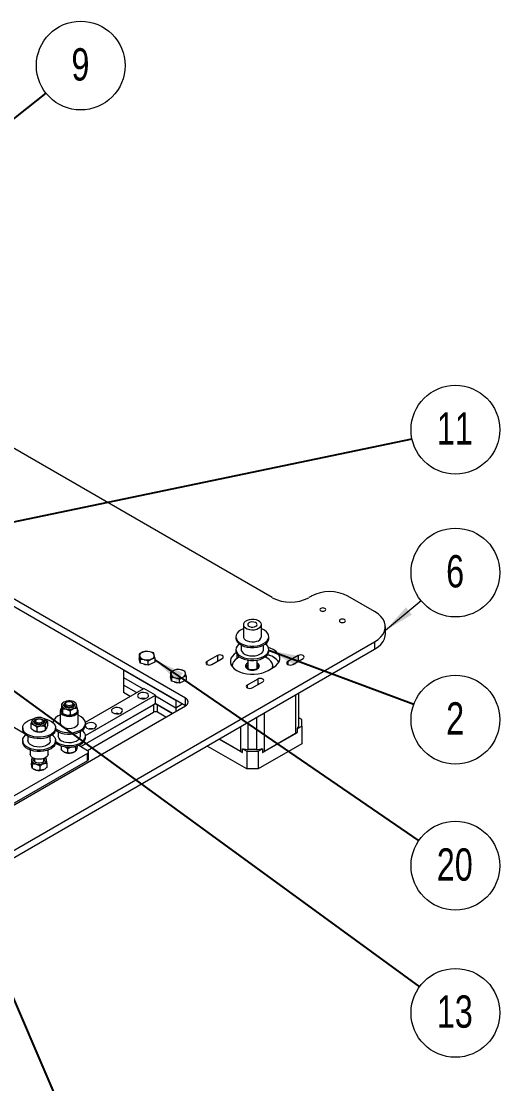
# Model space of a CAD drawing. Header units: millimetres. Extents: x 15 to 415, y 5 to 292.
# Drawn here: x 165.7 to 217.6, y 114.5 to 229.6 of the extents above; entities that cross this region are included whole.
import ezdxf

# ---------------------------------------------------------------- set-up
doc = ezdxf.new("R2010")
doc.units = ezdxf.units.MM
doc.styles.add('SLDTEXTSTYLE0', font='TXT', dxfattribs={"width": 0.75})
doc.dimstyles.new('SLDDIMSTYLE0', dxfattribs={"dimtxt": 0.18, "dimasz": 3.302, "dimexe": 0, "dimexo": 0.0625, "dimgap": 0, "dimtad": 0, "dimtih": 1, "dimtoh": 1, "dimdec": 0, "dimrnd": 1e-09, "dimzin": 0, "dimdsep": 46, "dimtxsty": 'Standard', "dimsah": 1, "dimcen": 0.09, "dimadec": 0, "dimazin": 0, "dimtfac": 3.302, "dimtdec": 0, "dimtofl": 0, "dimtmove": 0, "dimatfit": 3, "dimfxl": 1, "dimfrac": 2, "dimtolj": 1, "dimtzin": 0, "dimarcsym": 0})

# ---------------------------------------------------------------- blocks, each defined once
blk = doc.blocks.new('SW_NOTE_9')
at = {"color": 0, "linetype": 'Continuous', "lineweight": 0}
blk.add_circle((3.76, 2.99), 4.81, dxfattribs=at)
at = {"color": 0, "linetype": 'Continuous', "lineweight": 0, "insert": (3.73, 4.87), "char_height": 3.5, "attachment_point": 2, "style": 'SLDTEXTSTYLE0'}
blk.add_mtext('9', dxfattribs=at)
blk = doc.blocks.new('SW_NOTE_10')
at = {"color": 0, "linetype": 'Continuous', "lineweight": 0}
blk.add_circle((4.7, 0.98), 4.81, dxfattribs=at)
at = {"color": 0, "linetype": 'Continuous', "lineweight": 0, "insert": (4.63, 2.86), "char_height": 3.5, "attachment_point": 2, "style": 'SLDTEXTSTYLE0'}
blk.add_mtext('11', dxfattribs=at)
blk = doc.blocks.new('SW_NOTE_11')
at = {"color": 0, "linetype": 'Continuous', "lineweight": 0}
blk.add_circle((3.7, 3.06), 4.81, dxfattribs=at)
at = {"color": 0, "linetype": 'Continuous', "lineweight": 0, "insert": (3.67, 4.95), "char_height": 3.5, "attachment_point": 2, "style": 'SLDTEXTSTYLE0'}
blk.add_mtext('6', dxfattribs=at)
blk = doc.blocks.new('SW_NOTE_12')
at = {"color": 0, "linetype": 'Continuous', "lineweight": 0}
blk.add_circle((4.5, -1.67), 4.81, dxfattribs=at)
at = {"color": 0, "linetype": 'Continuous', "lineweight": 0, "insert": (4.47, 0.21), "char_height": 3.5, "attachment_point": 2, "style": 'SLDTEXTSTYLE0'}
blk.add_mtext('2', dxfattribs=at)
blk = doc.blocks.new('SW_NOTE_13')
at = {"color": 0, "linetype": 'Continuous', "lineweight": 0}
blk.add_circle((3.97, -2.71), 4.81, dxfattribs=at)
at = {"color": 0, "linetype": 'Continuous', "lineweight": 0, "insert": (3.9, -0.83), "char_height": 3.5, "attachment_point": 2, "style": 'SLDTEXTSTYLE0'}
blk.add_mtext('20', dxfattribs=at)
blk = doc.blocks.new('SW_NOTE_14')
at = {"color": 0, "linetype": 'Continuous', "lineweight": 0}
blk.add_circle((3.89, -2.83), 4.81, dxfattribs=at)
at = {"color": 0, "linetype": 'Continuous', "lineweight": 0, "insert": (3.82, -0.94), "char_height": 3.5, "attachment_point": 2, "style": 'SLDTEXTSTYLE0'}
blk.add_mtext('13', dxfattribs=at)

msp = doc.modelspace()

# ---------------------------------------------------------------- linework, layer by layer
at = {"color": 7, "linetype": 'Continuous', "lineweight": 15}
for p, q in [((192.95, 167.16), (142.32, 196.39)), ((183.55, 156.26), (150.99, 175.06)), ((183.55, 155.45), (156.88, 170.84)), ((197.19, 167.33), (196.91, 167.16)), ((204.05, 165.65), (201.15, 167.33)), ((189.83, 164.24), (189.83, 162.94)), ((191.78, 162.94), (191.78, 164.24)), ((205.22, 163.2), (205.22, 164.02)), ((134.76, 122.38), (204.05, 162.39)), ((189.02, 162.94), (189.02, 162.77)), ((192.58, 162.77), (192.58, 162.94)), ((204.05, 162.39), (204.05, 161.57)), ((134.76, 121.57), (204.05, 161.57)), ((166.06, 152.46), (149.43, 162.05)), ((178.88, 161.24), (178.52, 161.04)), ((179.24, 161.37), (178.88, 161.24)), ((179.67, 161.31), (179.24, 161.37)), ((180.1, 161.17), (179.67, 161.31)), ((180.17, 160.95), (180.1, 161.17)), ((189.02, 161.55), (189.02, 161.38)), ((189.59, 162.02), (189.59, 161.55)), ((192.01, 161.55), (192.01, 162.02)), ((192.58, 161.38), (192.58, 161.55)), ((178.52, 161.04), (178.52, 160.58)), ((178.52, 161.04), (178.58, 160.81)), ((178.65, 160.06), (178.52, 160.58)), ((178.58, 160.81), (178.65, 160.51)), ((178.65, 160.51), (178.65, 160.06)), ((178.65, 160.51), (179.08, 160.45)), ((179.51, 159.86), (178.65, 160.06)), ((179.08, 160.45), (179.51, 160.31)), ((179.51, 160.31), (179.87, 160.52)), ((179.51, 159.86), (179.51, 160.31)), ((180.23, 160.19), (179.51, 159.86)), ((179.87, 160.52), (180.23, 160.64)), ((180.23, 160.64), (180.17, 160.95)), ((180.23, 160.64), (180.23, 160.19)), ((187, 160.89), (185.87, 160.23)), ((186.4, 159.92), (187.53, 160.58)), ((190.3, 160.4), (190.3, 159.46)), ((191.3, 159.46), (191.3, 160.4)), ((192.36, 160.65), (192.19, 160.74)), ((195.77, 160.89), (194.63, 160.23)), ((195.17, 159.92), (196.3, 160.58)), ((176.83, 159.33), (176.83, 158.51)), ((176.83, 159.33), (182.49, 156.06)), ((182.27, 159.28), (181.91, 159.08)), ((181.91, 159.08), (181.91, 158.62)), ((181.91, 159.08), (181.98, 158.85)), ((181.98, 158.85), (182.04, 158.55)), ((182.63, 159.41), (182.27, 159.28)), ((183.06, 159.35), (182.63, 159.41)), ((183.49, 159.21), (183.06, 159.35)), ((183.56, 158.99), (183.49, 159.21)), ((183.63, 158.69), (183.56, 158.99)), ((188.6, 159.75), (188.6, 159.69)), ((191.45, 159.67), (191.45, 159.66)), ((192.5, 159.26), (193.06, 159.59)), ((193, 159.55), (193, 159.75)), ((176.83, 158.51), (178.95, 157.28)), ((176.83, 158.51), (176.83, 157.69)), ((178.24, 156.88), (176.83, 157.69)), ((176.83, 157.69), (176.83, 156.88)), ((182.04, 158.1), (181.91, 158.62)), ((182.04, 158.55), (182.04, 158.1)), ((182.04, 158.55), (182.47, 158.49)), ((182.9, 157.9), (182.04, 158.1)), ((182.47, 158.49), (182.9, 158.35)), ((182.9, 158.35), (183.27, 158.56)), ((182.9, 157.9), (182.9, 158.35)), ((183.63, 158.23), (182.9, 157.9)), ((183.27, 158.56), (183.63, 158.69)), ((183.63, 158.69), (183.63, 158.23)), ((191.38, 158.35), (190.25, 157.7)), ((190.79, 157.39), (191.92, 158.04)), ((172.7, 153.68), (179.02, 157.33)), ((172.72, 152.22), (180.29, 156.59)), ((177.54, 156.47), (176.83, 156.88)), ((180.29, 156.59), (179.02, 157.33)), ((180.29, 155.69), (180.29, 156.59)), ((180.29, 156.51), (182.49, 155.24)), ((195.83, 153.35), (195.83, 156.83)), ((135.46, 127.69), (183.55, 155.45)), ((170.09, 155.63), (170.09, 155.18)), ((170.44, 155.6), (170.44, 155.45)), ((170.65, 155.84), (170.58, 155.8)), ((171.29, 155.8), (171.22, 155.84)), ((171.44, 155.45), (171.44, 155.6)), ((171.55, 155.82), (171.5, 155.84)), ((172.21, 151.03), (180.29, 155.69)), ((172.21, 151.03), (180.08, 155.57)), ((180.08, 155.57), (180.08, 154.75)), ((180.29, 155.69), (182.13, 154.63)), ((182.13, 154.63), (180.51, 155.57)), ((180.51, 154.75), (180.51, 155.57)), ((182.49, 156.06), (182.49, 155.24)), ((182.49, 155.24), (183.19, 155.65)), ((169.96, 154.86), (169.96, 153.56)), ((170.2, 155.1), (170.2, 154.65)), ((170.33, 154.56), (170.37, 154.54)), ((171.04, 154.89), (171.04, 154.44)), ((171.79, 155.21), (171.79, 154.75)), ((171.91, 153.56), (171.91, 154.86)), ((172.92, 150.62), (180.08, 154.75)), ((181.42, 154.22), (180.51, 154.75)), ((182.49, 155.24), (182.49, 154.84)), ((165.9, 153.07), (165.9, 152.9)), ((166.79, 153.49), (166.79, 153.04)), ((167.12, 154.05), (167.02, 153.99)), ((167.18, 153.72), (167.18, 153.66)), ((167.4, 153.97), (167.33, 153.93)), ((167.43, 153.11), (167.43, 152.66)), ((168.04, 153.93), (167.97, 153.97)), ((168.18, 153.66), (168.18, 153.72)), ((168.33, 153.24), (168.33, 152.79)), ((168.58, 153.75), (168.58, 153.3)), ((169.46, 152.9), (169.46, 153.07)), ((172.72, 153.39), (172.72, 153.56)), ((195.69, 152.98), (196.16, 153.25)), ((196.16, 153.97), (195.83, 154.16)), ((196.16, 153.25), (196.16, 153.97)), ((196.16, 153.25), (196.16, 151.34)), ((166.06, 152.46), (166.1, 152.43)), ((166.47, 152.15), (166.47, 151.68)), ((168.25, 152.74), (168.35, 152.8)), ((168.89, 151.68), (168.89, 152.15)), ((169.73, 152.64), (169.73, 152.17)), ((172.15, 152.17), (172.15, 152.64)), ((172.72, 152.01), (172.72, 152.17)), ((191.89, 150.38), (195.69, 152.57)), ((195.48, 152.45), (192.1, 150.5)), ((195.67, 153), (195.67, 152.59)), ((195.69, 152.98), (195.67, 153)), ((195.67, 152.59), (195.69, 152.57)), ((195.69, 152.57), (195.69, 152.98)), ((165.9, 151.68), (165.9, 151.52)), ((169.46, 151.52), (169.46, 151.68)), ((170.06, 151.11), (170.06, 150.71)), ((170.76, 150.81), (170.76, 150.36)), ((171.63, 150.98), (171.66, 151.09)), ((171.63, 150.98), (171.63, 150.53)), ((171.81, 151.11), (171.81, 151.06)), ((171.97, 151.17), (172.92, 150.62)), ((190.18, 148.61), (185.89, 151.08)), ((189.5, 150.5), (187.19, 151.83)), ((187.19, 151.83), (189.71, 150.38)), ((189.71, 150.79), (189.74, 150.8)), ((189.71, 150.79), (190.18, 150.52)), ((189.71, 150.38), (189.71, 150.79)), ((196.16, 151.34), (191.42, 148.61)), ((191.42, 150.52), (191.89, 150.79)), ((191.86, 150.8), (191.89, 150.79)), ((191.89, 150.79), (191.89, 150.38)), ((172.92, 150.29), (164.03, 145.16)), ((166.71, 150.66), (166.71, 150.21)), ((167.01, 149.82), (166.84, 149.68)), ((166.84, 149.68), (166.84, 149.23)), ((167.18, 149.73), (167.18, 149.49)), ((168.18, 149.49), (168.18, 149.73)), ((168.44, 149.77), (168.36, 149.82)), ((168.66, 150.21), (168.66, 150.66)), ((170.37, 150.46), (170.37, 150.46)), ((171.5, 150.46), (171.57, 150.49)), ((172.92, 149.48), (172.92, 150.29)), ((173.03, 149.64), (173.03, 150.46)), ((190.18, 150.52), (191.42, 150.52)), ((190.18, 150.52), (190.18, 148.61)), ((191.25, 150.71), (190.35, 150.71)), ((191.42, 150.52), (191.42, 148.61)), ((172.92, 149.48), (164.03, 144.35)), ((166.93, 149.15), (166.93, 148.69)), ((167.08, 148.6), (167.12, 148.58)), ((167.77, 148.93), (167.77, 148.47)), ((168.53, 149.24), (168.53, 148.78)), ((191.42, 148.61), (190.18, 148.61))]:
    msp.add_line(p, q, dxfattribs=at)
at = {"color": 7, "linetype": 'Continuous', "lineweight": 0}
msp.add_line((209.11, 166.82), (205.22, 163.61), dxfattribs=at)
at = {"color": 8, "linetype": 'Continuous', "lineweight": 15}
for p, q in [((185.87, 160.23), (185.87, 159.92)), ((187, 160.89), (187, 160.27)), ((189.1, 161.07), (189.1, 160.56)), ((194.63, 160.23), (194.63, 159.92)), ((195.77, 160.89), (195.77, 160.27)), ((190.25, 157.7), (190.25, 157.39)), ((191.38, 158.35), (191.38, 157.73)), ((195.48, 156.62), (195.48, 152.45)), ((183.55, 155.45), (183.55, 156.26)), ((192.1, 150.5), (192.1, 154.67)), ((189.5, 153.17), (189.5, 150.5)), ((190.35, 150.71), (190.35, 153.66)), ((191.25, 154.18), (191.25, 150.71))]:
    msp.add_line(p, q, dxfattribs=at)
at = {"color": 7, "linetype": 'Continuous', "lineweight": 15, "flags": 128}
for points in [[(198.66, 165.74), (198.73, 165.8), (198.76, 165.87), (198.73, 165.94), (198.66, 166), (198.56, 166.04), (198.44, 166.06), (198.32, 166.04), (198.21, 166), (198.14, 165.94), (198.12, 165.87), (198.14, 165.8), (198.21, 165.74), (198.32, 165.7), (198.44, 165.69), (198.56, 165.7), (198.66, 165.74)], [(191.27, 163.75), (191.48, 163.84), (191.64, 163.96), (191.74, 164.1), (191.78, 164.25), (191.74, 164.4), (191.62, 164.54), (191.45, 164.66), (191.23, 164.75), (190.98, 164.79), (190.72, 164.8), (190.46, 164.77), (190.22, 164.7), (190.03, 164.59), (189.9, 164.46), (189.83, 164.31), (189.84, 164.15), (189.91, 164.01), (190.06, 163.88), (190.25, 163.78), (190.49, 163.71), (190.75, 163.68), (191.02, 163.69), (191.27, 163.75)], [(200.33, 164.78), (200.26, 164.72), (200.24, 164.65), (200.26, 164.58), (200.33, 164.52), (200.44, 164.48), (200.56, 164.46), (200.68, 164.48), (200.79, 164.52), (200.86, 164.58), (200.88, 164.65), (200.86, 164.72), (200.79, 164.78), (200.68, 164.82), (200.56, 164.83), (200.44, 164.82), (200.33, 164.78)], [(204.05, 162.39), (204.43, 162.64), (204.73, 162.91), (204.97, 163.21), (205.13, 163.53), (205.21, 163.86), (205.21, 164.19), (205.13, 164.51), (204.97, 164.83), (204.73, 165.13), (204.43, 165.4), (204.05, 165.65)], [(189.83, 163.79), (189.8, 163.78), (189.52, 163.65), (189.3, 163.49), (189.14, 163.3), (189.04, 163.1), (189.02, 162.89), (189.07, 162.69), (189.2, 162.49), (189.38, 162.31), (189.63, 162.16), (189.92, 162.04), (190.25, 161.96), (190.6, 161.91), (190.96, 161.91), (191.32, 161.95), (191.65, 162.03)], [(191.04, 163.99), (191.19, 164.06), (191.28, 164.16), (191.3, 164.27), (191.24, 164.38), (191.12, 164.47), (190.94, 164.52), (190.75, 164.53), (190.56, 164.5), (190.41, 164.42), (190.32, 164.32), (190.3, 164.21), (190.36, 164.1), (190.49, 164.02), (190.66, 163.96), (190.85, 163.95), (191.04, 163.99)], [(191.65, 162.03), (191.95, 162.15), (192.2, 162.3), (192.39, 162.47), (192.52, 162.67), (192.58, 162.87), (192.56, 163.08), (192.48, 163.28), (192.32, 163.47), (192.1, 163.64), (191.83, 163.77), (191.78, 163.79)], [(189.02, 162.77), (189.02, 162.73), (189.07, 162.52), (189.2, 162.33), (189.38, 162.15), (189.63, 162), (189.92, 161.88), (190.25, 161.79), (190.6, 161.75), (190.96, 161.75), (191.32, 161.79), (191.65, 161.87)], [(189.83, 162.94), (189.84, 162.85), (189.91, 162.7), (190.06, 162.57), (190.25, 162.47), (190.49, 162.4), (190.75, 162.37), (191.02, 162.39), (191.27, 162.44)], [(191.65, 161.87), (191.95, 161.99), (192.2, 162.13), (192.39, 162.31), (192.52, 162.5), (192.58, 162.71), (192.58, 162.77)], [(204.05, 161.57), (204.43, 161.82), (204.73, 162.1), (204.97, 162.4), (205.13, 162.71), (205.21, 163.04), (205.22, 163.2)], [(189.05, 161.19), (188.84, 161.04), (188.63, 160.83), (188.48, 160.6), (188.41, 160.36), (188.41, 160.12), (188.48, 159.88), (188.63, 159.65), (188.84, 159.45), (189.1, 159.26), (189.42, 159.11), (189.79, 158.98), (190.18, 158.9), (190.59, 158.86), (191.01, 158.86), (191.42, 158.9), (191.82, 158.98), (192.18, 159.11), (192.5, 159.26)], [(189.37, 162.16), (189.3, 162.1), (189.14, 161.91), (189.04, 161.71), (189.02, 161.51), (189.07, 161.3), (189.2, 161.1), (189.38, 160.93), (189.63, 160.77), (189.92, 160.65), (190.25, 160.57), (190.6, 160.53), (190.96, 160.52), (191.32, 160.56), (191.65, 160.64)], [(189.02, 161.38), (189.02, 161.34), (189.07, 161.14), (189.2, 160.94), (189.38, 160.76), (189.63, 160.61), (189.92, 160.49), (190.25, 160.41), (190.6, 160.36), (190.96, 160.36), (191.32, 160.4), (191.65, 160.48)], [(189.59, 161.55), (189.6, 161.45), (189.68, 161.29), (189.81, 161.14), (190.01, 161.02), (190.25, 160.92), (190.53, 160.87), (190.82, 160.85), (191.11, 160.87), (191.38, 160.93)], [(191.38, 160.93), (191.62, 161.03), (191.81, 161.16), (191.94, 161.31), (192, 161.47), (192.01, 161.55)], [(191.65, 160.64), (191.95, 160.76), (192.2, 160.91), (192.39, 161.09), (192.52, 161.28), (192.58, 161.48), (192.56, 161.69), (192.48, 161.89), (192.32, 162.08), (192.23, 162.16)], [(191.65, 160.48), (191.95, 160.6), (192.2, 160.75), (192.39, 160.92), (192.52, 161.12), (192.58, 161.32), (192.58, 161.38)], [(193.06, 159.59), (193.33, 159.77), (193.54, 159.98), (193.69, 160.21), (193.76, 160.45), (193.76, 160.69), (193.69, 160.93), (193.54, 161.15), (193.33, 161.36), (193.06, 161.55), (192.74, 161.7), (192.54, 161.78)], [(185.87, 160.23), (185.78, 160.16), (185.75, 160.08), (185.78, 159.99), (185.87, 159.92), (185.99, 159.87), (186.13, 159.86), (186.28, 159.87), (186.4, 159.92)], [(187.53, 160.58), (187.62, 160.65), (187.65, 160.73), (187.62, 160.81), (187.53, 160.89), (187.41, 160.93), (187.27, 160.95), (187.12, 160.93), (187, 160.89)], [(188.67, 160.06), (188.63, 160.01), (188.51, 159.83)], [(189.42, 160.74), (189.18, 160.61), (188.94, 160.43), (188.76, 160.22), (188.65, 160.01), (188.6, 159.78), (188.6, 159.68)], [(192.97, 159.53), (192.99, 159.61), (193, 159.84), (192.93, 160.06), (192.8, 160.28), (192.61, 160.47), (192.36, 160.65)], [(194.63, 160.23), (194.55, 160.16), (194.52, 160.08), (194.55, 159.99), (194.63, 159.92), (194.76, 159.87), (194.9, 159.86), (195.05, 159.87), (195.17, 159.92)], [(196.3, 160.58), (196.38, 160.65), (196.41, 160.73), (196.38, 160.81), (196.3, 160.89), (196.18, 160.93), (196.03, 160.95), (195.89, 160.93), (195.77, 160.89)], [(190.3, 159.66), (190.24, 159.62), (190.19, 159.55)], [(191.41, 159.56), (191.33, 159.64), (191.3, 159.66)], [(190.25, 157.7), (190.17, 157.63), (190.14, 157.55), (190.17, 157.46), (190.25, 157.39), (190.37, 157.34), (190.52, 157.33), (190.66, 157.34), (190.79, 157.39)], [(191.92, 158.04), (192, 158.12), (192.03, 158.2), (192, 158.28), (191.92, 158.35), (191.8, 158.4), (191.65, 158.42), (191.5, 158.4), (191.38, 158.35)], [(178.53, 156.31), (178.7, 156.24), (178.9, 156.21), (179.11, 156.22), (179.29, 156.27), (179.44, 156.35), (179.53, 156.46), (179.55, 156.58), (179.49, 156.7), (179.37, 156.8), (179.2, 156.86), (179, 156.9), (178.79, 156.88), (178.61, 156.83), (178.46, 156.75), (178.37, 156.64), (178.35, 156.52), (178.41, 156.4), (178.53, 156.31)], [(171.38, 155.73), (171.47, 155.66), (171.52, 155.54), (171.49, 155.41), (171.39, 155.31), (171.22, 155.23), (171.02, 155.19), (170.81, 155.19), (170.61, 155.24), (170.46, 155.33), (170.37, 155.44), (170.36, 155.56), (170.43, 155.68), (170.49, 155.73)], [(170.58, 155.4), (170.48, 155.49), (170.44, 155.6), (170.48, 155.71), (170.58, 155.8)], [(170.44, 155.45), (170.47, 155.35), (170.56, 155.26)], [(170.65, 155.52), (170.57, 155.59), (170.54, 155.68), (170.57, 155.77), (170.65, 155.84), (170.78, 155.9), (170.94, 155.91), (171.09, 155.9), (171.22, 155.84), (171.31, 155.77), (171.34, 155.68), (171.31, 155.59), (171.22, 155.52), (171.09, 155.47), (170.94, 155.45), (170.78, 155.47), (170.65, 155.52)], [(171.29, 155.8), (171.4, 155.71), (171.44, 155.6), (171.4, 155.49), (171.29, 155.4), (171.13, 155.33), (170.94, 155.31), (170.75, 155.33), (170.58, 155.4)], [(170.08, 155.14), (170.01, 155.04), (169.96, 154.89), (169.99, 154.73), (170.08, 154.59), (170.24, 154.47), (170.45, 154.38)], [(170.05, 152.67), (170.38, 152.58), (170.74, 152.54), (171.1, 152.53), (171.45, 152.57), (171.78, 152.65), (172.08, 152.77), (172.33, 152.92), (172.53, 153.09), (172.65, 153.29), (172.71, 153.49), (172.7, 153.7), (172.61, 153.9), (172.46, 154.09), (172.24, 154.26), (171.97, 154.39), (171.91, 154.42)], [(170.45, 154.38), (170.7, 154.32), (170.96, 154.3), (171.23, 154.33), (171.47, 154.39), (171.67, 154.49), (171.81, 154.62), (171.9, 154.76), (171.91, 154.92), (171.85, 155.07), (171.79, 155.14)], [(175.7, 154.67), (175.87, 154.6), (176.07, 154.57), (176.28, 154.58), (176.47, 154.63), (176.61, 154.72), (176.7, 154.83), (176.72, 154.95), (176.67, 155.06), (176.55, 155.16), (176.38, 155.23), (176.17, 155.26), (175.97, 155.25), (175.78, 155.2), (175.63, 155.12), (175.54, 155.01), (175.52, 154.89), (175.58, 154.77), (175.7, 154.67)], [(168.17, 152.08), (167.82, 152.04), (167.46, 152.05), (167.11, 152.1), (166.78, 152.18), (166.49, 152.31), (166.25, 152.46), (166.07, 152.64), (165.95, 152.84), (165.91, 153.04), (165.93, 153.25), (166.03, 153.45), (166.2, 153.63), (166.43, 153.79), (166.7, 153.93), (167.02, 154.02), (167.1, 154.04)], [(167.82, 153.4), (167.61, 153.39), (167.41, 153.43), (167.24, 153.5), (167.14, 153.61), (167.1, 153.73), (167.15, 153.85), (167.27, 153.96), (167.44, 154.03), (167.65, 154.06), (167.86, 154.04), (168.05, 153.98), (168.19, 153.89), (168.26, 153.77), (168.25, 153.65), (168.17, 153.54), (168.02, 153.45), (167.82, 153.4)], [(168.04, 153.93), (168.1, 153.89), (168.17, 153.78), (168.18, 153.67), (168.11, 153.57), (167.97, 153.49), (167.79, 153.44), (167.6, 153.44), (167.41, 153.48), (167.27, 153.56)], [(167.35, 153.67), (167.29, 153.75), (167.29, 153.84), (167.35, 153.93), (167.46, 153.99), (167.6, 154.03), (167.76, 154.03), (167.9, 154), (168.01, 153.94), (168.08, 153.85), (168.08, 153.76), (168.02, 153.68), (167.91, 153.61), (167.77, 153.58), (167.61, 153.57), (167.47, 153.61), (167.35, 153.67)], [(168.29, 154.03), (168.43, 154), (168.74, 153.9), (169.01, 153.76), (169.22, 153.59), (169.37, 153.4), (169.45, 153.2), (169.46, 152.99), (169.4, 152.79), (169.26, 152.59), (169.06, 152.42), (168.81, 152.27), (168.51, 152.16), (168.17, 152.08)], [(170.05, 152.5), (170.38, 152.42), (170.74, 152.37), (171.1, 152.37), (171.45, 152.41), (171.78, 152.49), (172.08, 152.61), (172.33, 152.76), (172.53, 152.93), (172.65, 153.12), (172.71, 153.33), (172.72, 153.39)], [(170.45, 153.07), (170.7, 153.01), (170.96, 153), (171.23, 153.02), (171.47, 153.09), (171.67, 153.19), (171.81, 153.31), (171.9, 153.46), (171.91, 153.56)], [(172.7, 153.24), (172.75, 153.14), (172.87, 153.04)], [(172.87, 153.04), (173.04, 152.97), (173.24, 152.94), (173.45, 152.95), (173.64, 153), (173.78, 153.09), (173.87, 153.19), (173.89, 153.31), (173.84, 153.43), (173.72, 153.53), (173.55, 153.6), (173.35, 153.63), (173.14, 153.62), (172.95, 153.57), (172.8, 153.48), (172.72, 153.38)], [(168.17, 151.92), (167.82, 151.88), (167.46, 151.89), (167.11, 151.93), (166.78, 152.02), (166.49, 152.14), (166.25, 152.3), (166.07, 152.48), (165.95, 152.67), (165.91, 152.88), (165.9, 152.9)], [(168.17, 150.69), (167.82, 150.66), (167.46, 150.66), (167.11, 150.71), (166.78, 150.79), (166.49, 150.92), (166.25, 151.07), (166.07, 151.25), (165.95, 151.45), (165.91, 151.65), (165.93, 151.86), (166.03, 152.06), (166.2, 152.25), (166.26, 152.29)], [(169.46, 152.9), (169.46, 152.83), (169.4, 152.62), (169.26, 152.43), (169.06, 152.26), (168.81, 152.11), (168.51, 151.99), (168.17, 151.92)], [(169.11, 152.29), (169.22, 152.2), (169.37, 152.01), (169.45, 151.81), (169.46, 151.6), (169.4, 151.4), (169.26, 151.2), (169.06, 151.03), (168.81, 150.88), (168.51, 150.77), (168.17, 150.69)], [(169.19, 152.35), (169.18, 152.34), (169.16, 152.25)], [(169.51, 152.78), (169.44, 152.72), (169.44, 152.72)], [(170.05, 151.28), (170.38, 151.19), (170.74, 151.15), (171.1, 151.15), (171.45, 151.19), (171.78, 151.27), (172.08, 151.38), (172.33, 151.53), (172.53, 151.71), (172.65, 151.9), (172.71, 152.11), (172.7, 152.31), (172.61, 152.51), (172.46, 152.7), (172.37, 152.78)], [(170.05, 151.11), (170.38, 151.03), (170.74, 150.99), (171.1, 150.98), (171.45, 151.02), (171.78, 151.1), (172.08, 151.22), (172.33, 151.37), (172.53, 151.54), (172.65, 151.74), (172.71, 151.94), (172.72, 152.01)], [(170.34, 151.56), (170.61, 151.5), (170.89, 151.47), (171.18, 151.49), (171.46, 151.54), (171.71, 151.63), (171.91, 151.75), (172.05, 151.9), (172.13, 152.06), (172.15, 152.17)], [(168.17, 150.53), (167.82, 150.49), (167.46, 150.5), (167.11, 150.54), (166.78, 150.63), (166.49, 150.75), (166.25, 150.91), (166.07, 151.09), (165.95, 151.28), (165.91, 151.49), (165.9, 151.52)], [(168.02, 151.01), (167.73, 150.98), (167.44, 151), (167.16, 151.05), (166.92, 151.14), (166.71, 151.26), (166.57, 151.41), (166.49, 151.57), (166.47, 151.68)], [(168.89, 151.68), (168.89, 151.62), (168.83, 151.46), (168.71, 151.3), (168.52, 151.17), (168.29, 151.07), (168.02, 151.01)], [(169.46, 151.52), (169.46, 151.44), (169.4, 151.23), (169.26, 151.04), (169.06, 150.87), (168.81, 150.72), (168.51, 150.61), (168.17, 150.53)], [(167.95, 149.67), (167.69, 149.65), (167.43, 149.67), (167.18, 149.73), (166.98, 149.82), (166.82, 149.95), (166.73, 150.09), (166.71, 150.21)], [(168.18, 149.73), (168.22, 149.69), (168.26, 149.57), (168.23, 149.45), (168.13, 149.34), (167.96, 149.26), (167.76, 149.23), (167.55, 149.23), (167.35, 149.28), (167.2, 149.37), (167.12, 149.48), (167.11, 149.61), (167.18, 149.72), (167.18, 149.73)], [(168.66, 150.21), (168.64, 150.1), (168.55, 149.95), (168.4, 149.83), (168.2, 149.73), (167.95, 149.67)], [(167.18, 149.49), (167.22, 149.39), (167.3, 149.3)]]:
    msp.add_lwpolyline(points, dxfattribs=at)
at = {"color": 7, "linetype": 'Continuous', "lineweight": 15}
for centre, radius, start, end in [((194.93, 170.96), 4.29, 242.4805, 297.5195), ((199.17, 163.53), 4.29, 62.4805, 117.5195), ((191.17, 163.05), 0.613, 278.6934, 349.5427), ((178.98, 160.85), 0.402, 105.2382, 185.975), ((179.38, 160.05), 1.29, 76.9081, 112.8803), ((179.6, 160.69), 0.618, 24.1356, 83.801), ((179.15, 161.06), 0.618, 204.1356, 263.801), ((179.36, 160.94), 1.03, 248.5143, 265.7836), ((179.37, 161.7), 1.29, 256.9081, 292.8803), ((179.77, 160.9), 0.402, 285.2382, 5.975), ((192.01, 159.05), 1.99, 33.9416, 77.441), ((191.38, 157.64), 3.51, 56.5175, 72.3803), ((182.38, 158.89), 0.402, 105.2382, 185.975), ((182.54, 159.1), 0.618, 204.1356, 263.801), ((182.77, 158.09), 1.29, 76.9081, 112.8803), ((183, 158.73), 0.618, 24.1356, 83.801), ((183.16, 158.94), 0.402, 285.2382, 5.975), ((182.75, 158.98), 1.03, 248.5143, 265.7836), ((182.77, 159.74), 1.29, 256.9081, 292.8803), ((170.56, 155.48), 0.418, 104.0397, 182.5076), ((170.69, 155.68), 0.591, 201.4413, 263.0397), ((170.94, 154.68), 1.3, 75.9895, 111.7673), ((171.18, 155.36), 0.591, 21.4413, 83.0397), ((171.21, 155.46), 0.224, 297.5375, 357.2009), ((171.31, 155.55), 0.418, 284.0397, 2.5076), ((178.95, 155.23), 1.01, 78.6298, 101.3702), ((180.29, 155.16), 0.461, 62.6097, 117.3903), ((183.39, 155.86), 0.437, 290.7834, 69.2166), ((170.26, 153.31), 1.15, 105.1541, 163.2361), ((170.84, 155.38), 0.964, 240.6318, 256.5904), ((170.93, 156.35), 1.3, 255.9895, 291.7673), ((170.93, 155.7), 1.3, 255.9895, 291.7673), ((176.12, 153.6), 1.01, 78.6298, 101.3702), ((180.29, 154.34), 0.461, 62.6097, 117.3903), ((167.24, 153.72), 0.345, 158.2855, 248.1729), ((167.53, 153.42), 0.75, 92.9846, 145.1503), ((167.68, 154.47), 1.22, 241.8568, 279.2428), ((167.43, 153.68), 0.247, 185.8128, 239.4487), ((167.41, 153.73), 0.214, 110.3377, 232.0375), ((167.69, 152.97), 1.22, 61.8568, 99.2428), ((167.84, 154.02), 0.75, 272.9846, 325.1503), ((167.95, 153.67), 0.237, 299.2953, 355.4431), ((168.13, 153.72), 0.345, 338.2855, 68.1729), ((170.55, 153.66), 0.6, 189.8723, 260.4395), ((195.34, 153.37), 0.497, 311.7327, 357.7297), ((167.68, 153.82), 1.22, 241.8568, 279.2428), ((167.75, 153.65), 1.04, 277.1478, 298.9764), ((170.55, 154.29), 1.7, 230.5473, 253.2279), ((170.54, 154.13), 1.7, 230.2469, 253.2514), ((170.46, 152.3), 0.744, 189.8185, 260.4933), ((173.29, 151.96), 1.01, 78.6298, 101.3702), ((195.03, 153.26), 0.924, 299.5218, 313.907), ((168.9, 151.02), 0.235, 278.1061, 328.685), ((170.55, 152.91), 1.7, 230.5473, 253.2279), ((170.54, 152.74), 1.7, 230.2469, 253.2514), ((170.94, 152.34), 1.37, 262.8752, 277.1248), ((190.34, 152.62), 1.91, 251.7791, 270.3411), ((191.27, 152.62), 1.91, 269.6589, 288.2209), ((167.22, 149.55), 0.334, 129.2891, 185.883), ((168.12, 149.53), 0.366, 12.0206, 49.594), ((170.94, 151.59), 1.27, 245.4315, 281.7731), ((171.02, 151.32), 0.993, 280.4399, 299.2443), ((172.86, 150.46), 0.175, 290.7834, 69.2166), ((172.83, 149.66), 0.201, 294.3747, 354.3052), ((190.16, 151.66), 1.33, 240.2991, 250.3736), ((191.44, 151.66), 1.33, 289.6264, 299.7009), ((167.43, 149.71), 0.574, 199.6929, 262.5497), ((167.59, 149.4), 0.95, 240.5476, 255.8707), ((167.68, 150.4), 1.3, 255.4016, 291.0802), ((167.68, 149.74), 1.3, 255.4016, 291.0802), ((167.96, 149.5), 0.226, 297.7763, 356.9621), ((168.05, 149.6), 0.429, 283.3299, 0.3565)]:
    msp.add_arc(centre, radius, start, end, dxfattribs=at)
at = {"color": 8, "linetype": 'Continuous', "lineweight": 15}
for centre, radius, start, end in [((190.46, 159.64), 0.31, 120.7331, 173.9257), ((191.13, 159.64), 0.32, 5.8126, 58.2485)]:
    msp.add_arc(centre, radius, start, end, dxfattribs=at)
msp.add_open_spline([(190.3, 160.07), (190.29, 160.06), (190.2, 160.03), (190.12, 159.95), (190.06, 159.84), (190.05, 159.75), (190.06, 159.66), (190.12, 159.55), (190.21, 159.49), (190.27, 159.44)], degree=3, knots=[0, 0, 0, 0, 0.030298, 0.2625, 0.387498, 0.515149, 0.6428, 0.767798, 1, 1, 1, 1], dxfattribs=at)
at = {"color": 7, "linetype": 'Continuous', "lineweight": 15}
for points, knots in [([(190.27, 159.44), (190.34, 159.41), (190.46, 159.36), (190.65, 159.32), (190.8, 159.31), (190.96, 159.32), (191.14, 159.36), (191.34, 159.44), (191.48, 159.55), (191.54, 159.66), (191.56, 159.75), (191.54, 159.84), (191.48, 159.95), (191.39, 160.01), (191.33, 160.06)], [0, 0, 0, 0, 0.119728, 0.18418, 0.25, 0.31582, 0.380272, 0.5, 0.619728, 0.68418, 0.75, 0.81582, 0.880272, 1, 1, 1, 1]), ([(190.79, 159.34), (190.76, 159.34), (190.64, 159.34), (190.49, 159.37), (190.35, 159.43), (190.25, 159.49), (190.17, 159.58), (190.16, 159.64), (190.15, 159.67)], [0, 0, 0, 0, 0.099434, 0.320938, 0.462343, 0.62284, 0.801962, 1, 1, 1, 1]), ([(191.45, 159.67), (191.44, 159.63), (191.43, 159.56), (191.34, 159.48), (191.24, 159.42), (191.08, 159.36), (190.92, 159.33), (190.82, 159.34), (190.79, 159.34)], [0, 0, 0, 0, 0.284461, 0.410289, 0.524499, 0.724424, 0.914528, 1, 1, 1, 1]), ([(193, 159.69), (193.02, 159.66), (193.05, 159.63), (193.05, 159.59), (193.05, 159.59)], [0, 0, 0, 0, 0.8897755, 1, 1, 1, 1]), ([(170.46, 155.89), (170.39, 155.85), (170.26, 155.79), (170.15, 155.68), (170.09, 155.63)], [0, 0, 0, 0, 0.503992, 1, 1, 1, 1]), ([(170.09, 155.63), (170.1, 155.6), (170.12, 155.56), (170.14, 155.47), (170.14, 155.46)], [0, 0, 0, 0, 0.879034, 1, 1, 1, 1]), ([(170.14, 155.46), (170.15, 155.41), (170.17, 155.31), (170.19, 155.17), (170.2, 155.1)], [0, 0, 0, 0, 0.503992, 1, 1, 1, 1]), ([(171.68, 155.74), (171.65, 155.76), (171.6, 155.79), (171.55, 155.81), (171.54, 155.82)], [0, 0, 0, 0, 0.712946, 1, 1, 1, 1]), ([(171.73, 155.57), (171.72, 155.61), (171.7, 155.69), (171.69, 155.72), (171.68, 155.74)], [0, 0, 0, 0, 0.503992, 1, 1, 1, 1]), ([(171.79, 155.21), (171.77, 155.33), (171.75, 155.47), (171.73, 155.56), (171.73, 155.57)], [0, 0, 0, 0, 0.879034, 1, 1, 1, 1]), ([(170.14, 154.81), (170.13, 154.86), (170.11, 154.97), (170.1, 155.11), (170.09, 155.18)], [0, 0, 0, 0, 0.503992, 1, 1, 1, 1]), ([(170.2, 154.65), (170.18, 154.68), (170.16, 154.71), (170.14, 154.8), (170.14, 154.81)], [0, 0, 0, 0, 0.879034, 1, 1, 1, 1]), ([(170.2, 155.1), (170.25, 155.11), (170.38, 155.13), (170.53, 155.11), (170.62, 155.09)], [0, 0, 0, 0, 0.370993, 1, 1, 1, 1]), ([(170.62, 154.44), (170.53, 154.47), (170.38, 154.52), (170.25, 154.61), (170.2, 154.65)], [0, 0, 0, 0, 0.629007, 1, 1, 1, 1]), ([(170.62, 155.09), (170.63, 155.09), (170.74, 155.06), (170.89, 154.99), (171.01, 154.91), (171.04, 154.89)], [0, 0, 0, 0, 0.0467158, 0.7582321, 1, 1, 1, 1]), ([(171.04, 154.44), (171.01, 154.43), (170.89, 154.41), (170.74, 154.41), (170.63, 154.44), (170.62, 154.44)], [0, 0, 0, 0, 0.2417679, 0.9532842, 1, 1, 1, 1]), ([(171.04, 154.89), (171.15, 154.98), (171.27, 155.08), (171.4, 155.14), (171.42, 155.15)], [0, 0, 0, 0, 0.879034, 1, 1, 1, 1]), ([(171.42, 154.49), (171.35, 154.47), (171.22, 154.43), (171.1, 154.43), (171.04, 154.44)], [0, 0, 0, 0, 0.503992, 1, 1, 1, 1]), ([(171.42, 155.15), (171.48, 155.17), (171.61, 155.21), (171.73, 155.21), (171.79, 155.21)], [0, 0, 0, 0, 0.503992, 1, 1, 1, 1]), ([(171.79, 154.75), (171.68, 154.66), (171.56, 154.56), (171.43, 154.5), (171.42, 154.49)], [0, 0, 0, 0, 0.879034, 1, 1, 1, 1]), ([(166.92, 153.85), (166.89, 153.8), (166.85, 153.7), (166.81, 153.56), (166.79, 153.49)], [0, 0, 0, 0, 0.503992, 1, 1, 1, 1]), ([(166.79, 153.49), (166.88, 153.48), (166.98, 153.47), (167.09, 153.41), (167.11, 153.4)], [0, 0, 0, 0, 0.879034, 1, 1, 1, 1]), ([(167.04, 154), (167.01, 153.98), (166.97, 153.95), (166.92, 153.86), (166.92, 153.85)], [0, 0, 0, 0, 0.879034, 1, 1, 1, 1]), ([(167.11, 153.4), (167.16, 153.36), (167.28, 153.28), (167.38, 153.17), (167.43, 153.11)], [0, 0, 0, 0, 0.503992, 1, 1, 1, 1]), ([(167.43, 153.11), (167.46, 153.13), (167.6, 153.2), (167.75, 153.25), (167.87, 153.27), (167.88, 153.27)], [0, 0, 0, 0, 0.241768, 0.953284, 1, 1, 1, 1]), ([(167.88, 153.27), (167.98, 153.28), (168.13, 153.29), (168.27, 153.25), (168.33, 153.24)], [0, 0, 0, 0, 0.629007, 1, 1, 1, 1]), ([(168.58, 153.75), (168.49, 153.85), (168.39, 153.96), (168.27, 154.03), (168.26, 154.04)], [0, 0, 0, 0, 0.879034, 1, 1, 1, 1]), ([(168.33, 153.24), (168.36, 153.36), (168.4, 153.49), (168.45, 153.58), (168.45, 153.59)], [0, 0, 0, 0, 0.879034, 1, 1, 1, 1]), ([(168.45, 153.59), (168.48, 153.63), (168.52, 153.71), (168.56, 153.74), (168.58, 153.75)], [0, 0, 0, 0, 0.503992, 1, 1, 1, 1]), ([(168.58, 153.3), (168.54, 153.18), (168.5, 153.04), (168.46, 152.95), (168.45, 152.94)], [0, 0, 0, 0, 0.879034, 1, 1, 1, 1]), ([(167.11, 152.75), (167.05, 152.79), (166.94, 152.87), (166.84, 152.98), (166.79, 153.04)], [0, 0, 0, 0, 0.503992, 1, 1, 1, 1]), ([(167.43, 152.66), (167.34, 152.67), (167.23, 152.68), (167.12, 152.74), (167.11, 152.75)], [0, 0, 0, 0, 0.879034, 1, 1, 1, 1]), ([(167.88, 152.62), (167.87, 152.62), (167.75, 152.6), (167.6, 152.61), (167.46, 152.65), (167.43, 152.66)], [0, 0, 0, 0, 0.046716, 0.758232, 1, 1, 1, 1]), ([(168.33, 152.79), (168.27, 152.76), (168.13, 152.68), (167.98, 152.64), (167.88, 152.62)], [0, 0, 0, 0, 0.370993, 1, 1, 1, 1]), ([(168.45, 152.94), (168.43, 152.9), (168.39, 152.82), (168.35, 152.8), (168.33, 152.79)], [0, 0, 0, 0, 0.503992, 1, 1, 1, 1]), ([(170.49, 151.03), (170.56, 150.99), (170.65, 150.92), (170.73, 150.84), (170.76, 150.81)], [0, 0, 0, 0, 0.687663, 1, 1, 1, 1]), ([(170.76, 150.81), (170.89, 150.88), (171.03, 150.96), (171.18, 150.99), (171.2, 151)], [0, 0, 0, 0, 0.879034, 1, 1, 1, 1]), ([(171.2, 151), (171.27, 151.01), (171.43, 151.03), (171.57, 151), (171.63, 150.98)], [0, 0, 0, 0, 0.503992, 1, 1, 1, 1]), ([(171.81, 151.06), (171.79, 150.94), (171.76, 150.8), (171.73, 150.7), (171.72, 150.69)], [0, 0, 0, 0, 0.879034, 1, 1, 1, 1]), ([(166.84, 149.68), (166.86, 149.65), (166.87, 149.61), (166.89, 149.52), (166.89, 149.51)], [0, 0, 0, 0, 0.879034, 1, 1, 1, 1]), ([(168.48, 149.6), (168.47, 149.64), (168.46, 149.72), (168.44, 149.75), (168.44, 149.77)], [0, 0, 0, 0, 0.503992, 1, 1, 1, 1]), ([(170.41, 150.43), (170.34, 150.48), (170.21, 150.56), (170.1, 150.67), (170.06, 150.71)], [0, 0, 0, 0, 0.629007, 1, 1, 1, 1]), ([(170.76, 150.36), (170.73, 150.36), (170.63, 150.36), (170.51, 150.39), (170.42, 150.43), (170.41, 150.43)], [0, 0, 0, 0, 0.241768, 0.953284, 1, 1, 1, 1]), ([(171.2, 150.34), (171.12, 150.34), (170.97, 150.32), (170.83, 150.35), (170.76, 150.36)], [0, 0, 0, 0, 0.503992, 1, 1, 1, 1]), ([(171.63, 150.53), (171.51, 150.46), (171.37, 150.38), (171.22, 150.35), (171.2, 150.34)], [0, 0, 0, 0, 0.879034, 1, 1, 1, 1]), ([(171.72, 150.69), (171.71, 150.65), (171.68, 150.57), (171.65, 150.55), (171.63, 150.53)], [0, 0, 0, 0, 0.503992, 1, 1, 1, 1]), ([(166.89, 148.86), (166.88, 148.91), (166.86, 149.02), (166.85, 149.16), (166.84, 149.23)], [0, 0, 0, 0, 0.503992, 1, 1, 1, 1]), ([(166.89, 149.51), (166.9, 149.46), (166.91, 149.36), (166.93, 149.22), (166.93, 149.15)], [0, 0, 0, 0, 0.503992, 1, 1, 1, 1]), ([(166.93, 148.69), (166.92, 148.72), (166.91, 148.76), (166.89, 148.85), (166.89, 148.86)], [0, 0, 0, 0, 0.879034, 1, 1, 1, 1]), ([(166.93, 149.15), (166.98, 149.15), (167.12, 149.18), (167.26, 149.15), (167.35, 149.14)], [0, 0, 0, 0, 0.370993, 1, 1, 1, 1]), ([(167.35, 148.48), (167.26, 148.52), (167.12, 148.57), (166.98, 148.66), (166.93, 148.69)], [0, 0, 0, 0, 0.629007, 1, 1, 1, 1]), ([(167.35, 149.14), (167.36, 149.13), (167.47, 149.1), (167.62, 149.03), (167.74, 148.95), (167.77, 148.93)], [0, 0, 0, 0, 0.046716, 0.758232, 1, 1, 1, 1]), ([(167.77, 148.47), (167.74, 148.47), (167.62, 148.45), (167.47, 148.45), (167.36, 148.48), (167.35, 148.48)], [0, 0, 0, 0, 0.241768, 0.953284, 1, 1, 1, 1]), ([(167.77, 148.93), (167.88, 149.02), (168, 149.12), (168.13, 149.17), (168.15, 149.18)], [0, 0, 0, 0, 0.879034, 1, 1, 1, 1]), ([(168.15, 148.53), (168.08, 148.51), (167.95, 148.46), (167.83, 148.47), (167.77, 148.47)], [0, 0, 0, 0, 0.503992, 1, 1, 1, 1]), ([(168.15, 149.18), (168.22, 149.2), (168.35, 149.25), (168.47, 149.24), (168.53, 149.24)], [0, 0, 0, 0, 0.503992, 1, 1, 1, 1]), ([(168.53, 148.78), (168.42, 148.69), (168.3, 148.59), (168.17, 148.54), (168.15, 148.53)], [0, 0, 0, 0, 0.879034, 1, 1, 1, 1]), ([(168.53, 149.24), (168.51, 149.36), (168.5, 149.5), (168.48, 149.59), (168.48, 149.6)], [0, 0, 0, 0, 0.879034, 1, 1, 1, 1])]:
    msp.add_open_spline(points, degree=3, knots=knots, dxfattribs=at)
at = {"color": 7, "linetype": 'Continuous', "lineweight": 0}
msp.add_solid([(205.22, 163.61), (208.09, 165.33), (207.44, 166.11)], dxfattribs=at)

# ---------------------------------------------------------------- block references
for name, p in [('SW_NOTE_9', (168.43, 221.8)), ('SW_NOTE_10', (208.11, 184.37)), ('SW_NOTE_11', (209.11, 166.82)), ('SW_NOTE_12', (208.31, 155.62)), ('SW_NOTE_13', (208.84, 140.84)), ('SW_NOTE_14', (208.92, 125.02))]:
    msp.add_blockref(name, p, dxfattribs=at)

# ---------------------------------------------------------------- leaders
for points in [[(125.21, 187.49), (168.43, 221.8)], [(146.04, 171.44), (208.11, 184.37)], [(150.81, 167.3), (208.92, 125.02)], [(148.63, 161.65), (175.97, 97.91)], [(192.58, 161.47), (208.31, 155.62)], [(180.23, 160.42), (208.84, 140.84)]]:
    msp.add_leader(points, dimstyle='SLDDIMSTYLE0', dxfattribs=at)

doc.saveas('drawing.dxf')
